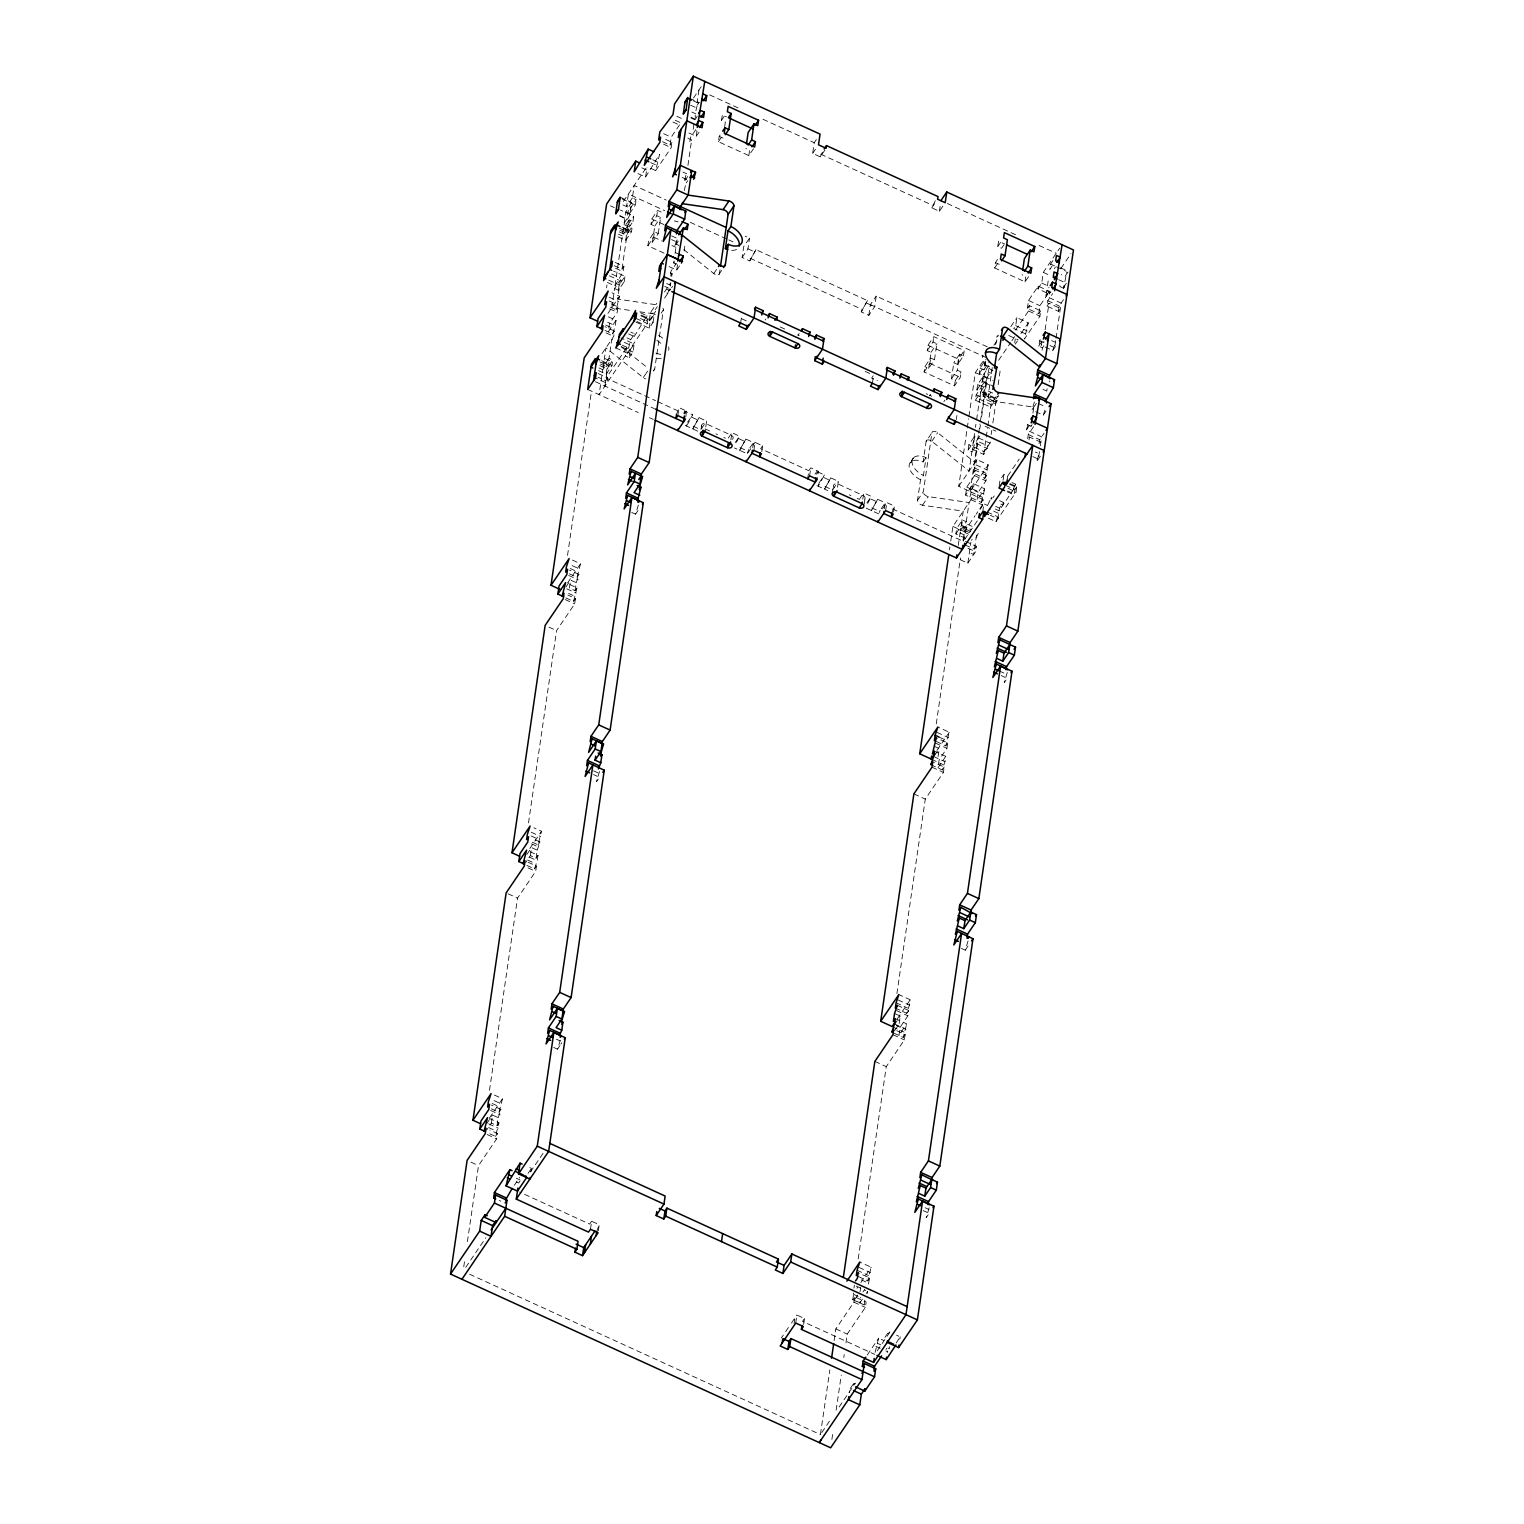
<?xml version="1.0" encoding="UTF-8"?>
<svg xmlns="http://www.w3.org/2000/svg" width="1524" height="1524" viewBox="0 0 1524 1524"><rect width="100%" height="100%" fill="white"/><g stroke="black" fill="none" stroke-linecap="round" stroke-linejoin="round"><path stroke-width="0.75" stroke-dasharray="5 3.75" d="M695.249 115.195L695.344 119.482M988.619 365.741C979.303 378.314 986.39 394.43 988.771 367.551M463.753 1266.749L464.972 1258.386M467.411 1241.66L478.517 1165.593L496.633 1138.866L497.415 1133.532L489.814 1130.046M489.49 1090.365L517.531 898.112L535.667 871.385L536.448 866.032L526.942 861.689M528.504 822.865L556.565 630.612L574.681 603.885L575.462 598.532L567.861 595.065M567.538 555.384L591.312 392.373M606.552 287.884L606.99 284.95M491.338 1123.074L492.5 1115.054L498.215 1117.664L497.034 1125.684L491.338 1123.074L486.67 1129.951M530.352 855.593L531.533 847.573L537.229 850.163L536.067 858.202L530.352 855.593L525.704 862.47M575.081 590.702L576.263 582.682L570.548 580.072L569.385 588.093L575.081 590.702L577.024 587.845L567.519 583.502M602.837 362.236L606.628 363.969L602.761 369.684L599.103 394.659L625.316 356.006L626.497 347.986L630.288 349.72L629.126 357.74L625.316 356.006M614.591 288.55L618.382 290.284L624.211 281.692L620.42 279.959L614.591 288.55L611.791 307.715L629.622 310.325M607.371 282.397L614.972 285.883L622.268 235.953L626.154 230.219L622.344 228.486M623.373 228.371L622.649 233.267L628.479 224.676L629.202 219.78L632.993 221.513L627.164 230.105L623.373 228.371L629.202 219.78M627.164 230.105L627.945 224.752L624.154 223.018L625.773 211.874L628.688 207.569M600.551 364.026L606.247 366.636L606.628 363.969M614.972 285.883L623.145 271.748L623.926 266.395L614.42 262.052M620.058 230.295L625.754 232.886L626.154 230.219M598.57 370.637L606.171 374.104L606.952 368.751L612.762 360.159L608.971 358.426L611.772 339.261L614.096 341.109M618.382 290.284L619.163 284.931L624.992 276.339L613.601 271.139M618.077 236.887L625.678 240.354L626.459 235.001L632.289 226.409L628.479 224.676M625.773 211.874L629.583 213.608L630.365 208.255L636.175 199.663L632.384 197.93L634.213 185.452L666.236 200.082M489.776 1133.78L495.471 1136.39L498.977 1122.826L489.471 1118.483M491.395 1108.843L498.996 1112.31L502.482 1098.747L492.995 1094.403M526.904 865.422L534.505 868.89L537.229 860.679L538.01 855.326L530.39 851.859M532.314 842.22L538.01 844.81L541.515 831.266L533.914 827.78M565.918 597.922L573.519 601.409L577.024 587.845M569.424 573.843L577.044 577.329L580.53 563.766L571.043 559.422M604.933 386.067L607.409 369.132L610.133 360.921L602.532 357.435M604.952 330.422L612.553 333.908L615.277 325.698L616.039 320.345L608.438 316.878M610.362 307.219L616.058 309.829L619.563 296.266L611.962 292.798M620.42 279.959L617.62 299.123L655.834 304.705M614.382 265.786L621.982 269.253L626.916 235.382L629.641 227.171L622.04 223.685M498.215 1117.664L500.939 1109.453L491.433 1105.11M537.229 850.163L539.953 841.953L532.352 838.486M576.263 582.682L578.968 574.453L569.481 570.128M598.151 373.513L607.657 377.857L606.876 383.21L595.465 377.99M602.056 353.568L613.715 336.385L614.496 331.051L604.99 326.707M616.039 320.345L608.286 331.794L609.448 323.774L617.22 312.325L618.001 306.972L610.4 303.486M606.171 374.104L611.981 365.512L612.762 360.159M624.211 281.692L624.992 276.339M625.678 240.354L631.508 231.762L632.289 226.409M632.993 221.513L633.774 216.16L620.478 210.083M629.583 213.608L635.394 205.016L636.175 199.663M637.984 173.584L645.585 177.051L646.938 167.869M645.585 177.051L659.568 154.343L655.682 170.574L648.081 167.107M615.848 347.948L627.259 353.168L630.746 339.604L634.632 333.87L630.841 332.137M628.555 333.947L634.251 336.537L634.632 333.87M664.083 253.155L647.871 245.745L648.653 240.392L654.463 231.8L658.273 233.534L652.443 242.125L648.653 240.392M652.443 242.125L654.787 226.085L650.996 224.352L651.777 218.999L657.587 210.407L663.683 213.189M629.126 357.74L633.012 352.006L634.174 343.986L620.878 337.909M647.871 245.745L653.701 237.153L654.463 231.8M650.996 224.352L656.806 215.76L657.587 210.407M634.251 336.537L646.938 315.735L639.337 312.268M662.445 141.713L670.046 145.18L671.227 137.16L679.723 124.625M658.273 233.534L660.616 217.494L656.806 215.76M655.682 170.574L671.208 147.676L671.989 142.323L662.483 137.979M640.461 318.478L646.157 321.088L646.938 315.735M627.259 353.168L647.319 323.564L648.1 318.23L640.499 314.744M635.889 322.078L649.186 328.155L653.072 322.421L649.281 320.688L650.443 312.668L656.806 303.276M649.186 328.155L650.367 320.135L654.253 314.401L650.443 312.668M653.072 322.421L654.253 314.401M530.981 1171.537L531.457 1168.375L527.895 1166.736M653.282 371.113L654.729 368.979L663.34 309.943A4.286 2.534 34.1 0 0 662.978 308.267M553.669 1047.426L557.479 1049.16L560.299 1040.282M599.523 771.449L596.494 781.66L599.904 776.649M631.717 512.426L635.527 514.159L638.404 504.958M666.636 283.54L670.446 285.274L667.722 293.484L663.912 291.751M670.541 274.206L670.979 271.196L676.313 263.328M671.57 235.858L677.266 238.468L674.541 246.678L678.313 241.135M678.161 221.933L674.256 220.866M671.703 276.587L672.141 273.672L668.331 271.939M676.313 264.166L673.703 262.985L674.046 260.585M675.094 253.403L677.608 236.125M684.276 190.5L685.876 183.452M687.743 176.479L683.971 182.023L687.019 171.698M687.934 165.354L691.648 139.941L687.838 138.189M693.915 124.339L693.21 129.235L697.001 130.969L696.22 136.322L688.619 132.855M695.935 110.585L697.249 105.099M698.925 90.011L697.116 102.489L699.44 99.041M669.112 266.586L676.713 270.072L677.494 264.719M684.105 251.06L684.886 245.707M676.485 414.49L678.999 407.613L686.6 411.08L685.724 417.1M677.837 415.633L678.999 407.613M753.485 148.742L748.836 155.6L718.414 141.713L719.195 136.36L721.519 132.931M724.662 126.625L725.348 122.053L721.538 120.301L722.319 114.967L726.377 116.815M684.733 413.442L685.057 411.27L692.658 414.738L687.534 424.396M686.619 424.834L686.448 426.015L687.172 424.929M699.002 417.633L692.772 428.911L699.002 417.633L706.603 421.119L705.479 428.815M719.995 269.843L719.461 273.52A4.286 2.534 34.1 0 1 713.784 273.558L683.476 249.384M700.983 429.52L701.554 425.52M590.455 1229.258L591.636 1221.238L599.237 1224.705L598.075 1232.726M748.836 155.6L749.598 150.247L745.808 148.514M596.703 1231.582L599.237 1224.705M987.247 346.805L876.224 296.056L874.662 306.762L868.832 315.335L861.231 311.868L867.442 300.609L755.942 249.65L749.732 260.909L742.112 257.442L743.674 246.736L749.503 238.144L745.236 236.201M742.112 257.442L747.941 248.85L749.503 238.144M740.626 323.05L741.502 317.03M749.732 260.909L755.942 249.65M730.891 439.884L731.939 432.702L739.54 436.169L735.501 444.208M745.884 439.064L739.654 450.342L745.884 439.064L753.485 442.551L752.723 447.732M747.312 453.466L748.741 449.523M753.866 450.38L755.028 442.36L762.629 445.827L761.467 453.847M824.941 150L820.274 156.877L812.673 153.391L814.235 142.704L817.721 137.541M820.274 156.877L822.998 150.762M807.663 478.727L808.844 470.706L810.787 467.83L818.388 471.316L817.207 479.336M809.606 475.85L810.787 467.83M818.559 483.889L818.217 486.232L824.427 474.974L816.826 471.488L816.445 474.174L818.388 471.316M830.771 477.869L824.56 489.128L830.771 477.869L838.371 481.336L837.476 487.528M832.161 493.776L833.342 485.737M861.231 311.868L867.442 300.609M868.832 315.335L870.394 304.648L876.224 296.056M872.395 383.286L873.557 375.247L871.633 378.123L877.329 380.714M862.813 499.11L863.708 492.919L871.309 496.405L866.927 504.977M864.184 504.177L865.061 498.158M877.653 499.301L871.442 510.559L877.653 499.301L885.254 502.768L884.282 509.454M879.253 512.521L880.148 510.292M885.635 510.597L886.797 502.577L894.417 506.063L893.235 514.083M942.88 206.159L939.375 211.303L931.774 207.835L935.66 200.006M891.883 512.921L894.417 506.063M939.375 211.303L940.308 204.883M959.644 354.159L953.814 362.75L957.624 364.484L963.454 355.892L959.644 354.159L957.301 370.199L961.111 371.951L960.33 377.285L954.5 385.877L924.096 371.989L924.878 366.636L930.688 358.045L934.498 359.778L928.668 368.37L924.878 366.636M928.668 368.37L931.012 352.33L927.221 350.577L927.983 345.243L933.812 336.652L964.235 350.539L963.454 355.892M924.096 371.989L929.907 363.398L930.688 358.045M927.221 350.577L933.031 342.005L933.812 336.652M934.498 359.778L936.841 343.738L933.031 342.005M794.08 1323.918L794.957 1317.898M795.738 1323.061L796.9 1315.041L804.501 1318.527L803.338 1326.547M960.463 530.314L966.292 521.722L962.482 519.989L956.653 528.58L960.463 530.314L963.263 511.15L922.477 505.206A4.286 2.534 34.1 0 1 917.524 500.329L920.534 479.736L923.449 475.45L926.04 457.6A14.287 8.439 34.1 0 0 912.076 460.743A14.287 8.439 34.1 0 0 923.449 475.45M920.534 479.736A14.287 8.439 34.1 0 1 909.161 465.03A14.287 8.439 34.1 0 1 923.144 461.905L926.135 441.312L932.612 431.654M917.524 500.329L923.353 491.738L931.964 432.721A4.286 2.534 34.1 0 1 937.641 432.702L974.941 462.439L977.741 443.274L973.931 441.522L974.712 436.188L989.914 443.122M954.5 385.877L955.281 380.543L951.471 378.79L953.814 362.75M957.624 364.484L958.406 359.131L964.235 350.539M956.31 419.5L956.901 415.481M820.464 1434.236L829.856 1369.866M834.123 1340.606L835.838 1328.909L853.954 1302.182L854.812 1296.181M949.49 549.821L949.909 546.906M950.766 541.058L952.9 526.428L971.017 499.701L971.798 494.348L983.209 499.567L982.428 504.901L976.122 514.217M958.748 486.289L976.884 459.581L988.276 464.782L970.159 491.509L958.748 486.289L966.921 430.263M967.264 427.958L968.616 418.738M968.94 416.433L975.341 372.618L983.285 360.902M965.378 538.277L955.872 533.933L956.653 528.58M926.135 441.312A4.286 2.534 34.1 0 1 931.812 441.274L969.112 471.03L971.912 451.847L968.102 450.113L968.883 444.76L974.712 436.188M992.657 393.078L986.961 390.468L984.237 398.678L995.648 403.898L998.353 395.688L990.6 407.137L975.398 400.183L976.179 394.83L981.989 386.239L985.799 387.991L979.97 396.583L976.179 394.83M979.97 396.583L980.694 391.668L976.884 389.934L977.665 384.581L983.494 375.99L993 380.333M977.665 384.581L981.475 386.315L983.094 375.171L979.284 373.437L980.065 368.084L985.895 359.493M1028.548 276.701L1025.042 281.845L994.639 267.957L995.42 262.604L997.744 259.156M1003.897 244.85L1001.573 248.279L997.763 246.545L998.544 241.192L1004.621 243.973M958.253 545.478L960.063 533L963.949 527.266L969.664 529.876M965.606 495.109L966.768 487.07L974.541 475.621L975.322 470.268L986.714 475.488L985.933 480.841L978.179 492.29L976.998 500.31L984.771 488.861L973.36 483.641L965.606 495.109L981.266 502.425L983.209 499.567M979.722 436.131L976.579 440.779L987.971 445.999L983.704 454.4L972.293 449.18L974.579 433.578M975.474 427.33L975.931 424.205M976.598 419.672L979.589 399.25L983.456 393.516L994.867 398.736L994.486 401.403L983.075 396.202L983.456 393.516M980.065 368.084L983.875 369.818L985.095 361.493M955.872 533.933L961.701 525.342L962.482 519.989M975.398 400.183L981.208 391.592L981.989 386.239M976.884 389.934L982.713 381.343L983.494 375.99M979.284 373.437L985.114 364.846L985.628 361.283M969.264 532.543L963.568 529.952L963.949 527.266M972.293 449.18L976.579 440.779M831.875 1439.437L833.095 1431.074M836.143 1410.176L841.267 1375.067M843.82 1357.522L844.239 1354.588M845.953 1342.892L847.23 1334.11L865.365 1307.382L866.146 1302.048L854.735 1296.829L852.792 1299.686L864.203 1304.906L866.146 1302.048M853.935 1288.142L854.373 1285.208M858.202 1258.881L886.263 1066.629L904.38 1039.901L905.161 1034.548L893.75 1029.329M896.893 993.667L925.278 799.128L943.413 772.401L944.175 767.048L932.783 761.848M936.25 723.9L960.463 557.955M963.016 540.41L964.311 531.628L975.15 515.645M970.159 491.509L978.332 435.483M978.675 433.159L980.008 423.939M980.351 421.634L986.733 377.819L992.029 370.008M852.792 1299.686L853.421 1295.343M963.454 541.115L967.454 524.218L973.15 526.828M966.292 521.722L969.073 502.558L928.307 496.614A4.286 2.534 34.1 0 1 923.353 491.738M973.36 483.641L969.855 497.205L971.798 494.348M986.714 475.488L984.771 478.346L973.379 473.145L976.884 459.581M979.913 428.339L980.37 425.158M981.608 416.681L984.237 398.678M985.799 387.991L986.504 383.076L980.694 391.668M1032.929 413.099L1033.805 407.118L993.038 401.174A4.286 2.534 34.1 0 1 988.085 396.297L992.391 366.789M995.61 344.653L998.144 335.128M860.05 1291.59L860.641 1287.59M894.55 1013.479L900.246 1016.089L899.084 1024.109L894.417 1030.967M938.098 756.609L939.279 748.589L933.564 745.979M857.726 1295.038L854.221 1300.182L859.936 1302.791L860.736 1297.286M897.274 1005.269L908.666 1010.469L907.885 1015.822L900.132 1027.271L898.95 1035.291L906.723 1023.842L895.312 1018.642M960.234 559.708L967.835 563.175L970.883 542.277M983.704 454.4L987.514 428.244M987.857 425.901L990.981 404.47L996.315 396.354M849.401 1392.612L849.649 1390.936M864.203 1304.906L864.87 1300.22M858.202 1276.483L867.708 1280.827L871.214 1267.263L859.803 1262.062M893.712 1033.062L903.218 1037.406L906.723 1023.842M895.331 1008.126L906.723 1013.327L909.447 1005.116L910.228 999.763L898.836 994.562M930.84 764.705L942.251 769.925L944.956 761.695L945.737 756.361L934.345 751.142M936.25 741.502L945.756 745.846L949.262 732.282L937.851 727.062M976.503 535.076L973.665 554.584L968.026 552.012M981.266 502.425L984.771 488.861M984.771 478.346L988.276 464.782M991.152 434.607L991.781 430.359M992.867 422.948L996.429 398.545L981.208 391.592M853.573 1384.878L853.821 1383.221L855.25 1383.868M867.404 1293.343L867.651 1291.666M868.375 1284.027L869.652 1277.969L858.241 1272.75M945.737 756.361L937.984 767.81L939.146 759.79L946.918 748.322L947.699 742.969L936.288 737.768M967.835 563.175L975.589 551.726L976.37 546.373L964.978 541.153M978.256 533.438L976.122 537.648M982.732 511.835L983.894 503.815L987.704 505.549M987.781 504.901L990.505 499.32M1025.176 333.737L1013.765 328.536L1015.708 325.66L1016.889 317.64L1028.3 322.859L1024.395 339.09L1039.939 316.192L1040.721 310.839L1029.31 305.619L1027.366 308.496L1038.777 313.696L1040.721 310.839M991.667 499.186L991.953 497.167L990.733 498.958M1014.698 342.9L1015.289 338.88M1025.042 281.845L1025.823 276.492L1022.033 274.758M999.192 485.966L1000.068 479.965L1003.954 474.231L1007.764 475.964L1007.174 479.984M988.371 518.198L995.972 521.684L998.696 513.455L989.19 509.111M875.081 1352.379L878.681 1338.148L883.672 1340.434M1027.366 308.496L1028.529 300.457L1038.244 286.15L1049.655 291.351L1049.255 294.037L1037.863 288.817L1038.244 286.15M1003.078 480.25L1003.954 474.231M999.554 500.653L1003.364 502.387L999.477 508.121L997.934 518.789L990.333 515.322M1015.575 330.06L1028.529 310.972L1029.31 305.619M1003.364 502.387L1002.963 505.054L999.173 503.32M888.492 1333.519L889.483 1331.995M1037.863 288.817L1041.73 283.102L1043.292 272.396L1059.732 248.145M887.216 1352.588L887.73 1351.045M1038.777 313.696L1039.939 305.676L1049.655 291.351M889.597 1346.702L889.311 1348.721L887.882 1348.054M1011.86 482.517L1015.651 484.251L1014.108 494.938L1006.507 491.452M995.972 521.684L1016.032 492.081L1016.813 486.747L1007.307 482.403M1040.321 445.827L1041.635 436.855L1026.433 429.901L1028.662 422.396M1042.111 350.215L1042.454 347.815L1038.663 346.081L1040.168 339.662M1056.018 338.29L1061.142 303.105L1045.94 296.151L1046.721 290.798L1049.045 287.369M1047.445 285.902L1048.226 280.549M1052.951 260.623L1050.627 264.052L1049.846 269.405L1053.332 264.243M1033.634 426.625L1028.281 434.492L1027.5 439.845L1029.443 436.988L1040.854 442.189L1039.768 443.808M1041.94 340.995L1041.292 345.338L1043.959 341.395M1047.026 306.095L1048.969 303.238L1060.361 308.458L1058.418 311.315L1047.026 306.095L1047.807 300.742L1052.646 293.599M896.245 1342.949L900.17 1336.891L896.607 1335.253M1029.024 439.884L1029.443 436.988M1027.214 424.548L1031.005 426.282L1031.177 425.082M1045.102 329.717L1048.969 303.238M899.827 1339.215L900.17 1336.891M929.164 1207.789L926.192 1217.676L929.602 1212.666M961.415 948.442L965.225 950.176L968.083 940.956M1007.269 672.465L1004.24 682.676L1007.65 677.666M1039.101 443.732L1039.692 439.712L1044.054 433.273M1035.672 411.709L1043.273 415.195L1045.864 407.156M1046.874 390.449L1047.121 388.772M1045.102 347.072L1052.703 350.539L1055.427 342.328L1051.617 340.595M1058.418 311.315L1059.199 305.962L1063.466 299.657M1039.482 451.618L1038.377 459.143L1032.758 456.571M1049.655 381.895L1049.788 380.905M1055.675 340.652L1054.646 347.682L1049.884 345.51M697.211 116.129L696.278 118.167M998.182 384.696L1000.106 370.904M1054.437 268.681L1055.389 266.986M912.533 459.2L910.628 462.877L913.447 457.848L910.533 462.153M697.382 104.832L699.116 102.622M1064.857 286.931L1063.504 288.246L1066.8 272.205M623.316 201.492L645.833 168.307M693.496 98.012L701.25 86.563M632.384 197.93L626.554 206.521L628.383 194.043L664.674 210.636M670.046 145.18L671.989 142.323M624.154 223.018L627.069 218.713L628.86 206.673L631.603 202.406L629.907 214.827L627.469 219.418L615.658 213.512M627.945 224.752L633.774 216.16M625.754 232.886L629.641 227.171M695.82 129.578L690.486 137.446L689.705 142.799L691.648 139.941M696.22 136.322L700.888 129.445M721.538 120.301L725.043 115.157M621.982 269.253L623.926 266.395M654.787 226.085L660.616 217.494M686.238 182.899L687.686 180.765M718.414 141.713L721.919 136.55M607.905 313.449L619.563 296.266M616.058 309.829L618.001 306.972M612.553 333.908L614.496 331.051M608.971 358.426L603.142 367.017L605.942 347.853L643.242 377.59A4.286 2.534 34.1 0 0 645.757 378.866M673.703 262.985L674.427 261.899M606.247 366.636L610.133 360.921M670.56 276.015L672.141 273.672M676.713 270.072L680.352 264.7M626.497 347.986L606.114 378.047L655.568 400.641M664.464 291.998L670.827 282.607L669.665 290.627L665.759 288.836M607.657 377.857L605.714 380.714L598.113 377.247M646.157 321.088L648.1 318.23M639.832 311.81L652.558 313.658L655.472 309.372M655.834 308.82L657.301 306.686M649.281 320.688L655.644 311.296M664.559 298.132L670.636 289.198M671.608 287.75L672.579 286.322M630.288 349.72L634.174 343.986M661.168 313.163L663.34 309.943M643.242 377.59L645.795 373.837M646.157 373.304L647.605 371.151M713.784 273.558L717.061 268.719M718.814 274.587L721.728 270.3M812.673 153.391L817.34 146.533M567.595 582.854L580.53 563.766M565.899 586.95L570.548 580.072M683.59 413.423L685.057 411.27M684.657 413.937L686.6 411.08M577.044 577.329L578.968 574.453M687.553 422.262L692.658 414.738M573.519 601.409L575.462 598.532M765.181 320.04L765.905 318.973M635.527 514.159L637.946 510.597M701.497 428.625L706.603 421.119M728.301 438.074L731.939 432.702M798.119 335.109L799.205 333.489M735.178 442.608L739.54 436.169M749.846 447.904L753.485 442.551M750.761 448.647L747.255 453.809L734.435 447.942M753.085 445.218L755.028 442.36M762.629 445.827L760.686 448.685L808.844 470.706M931.774 207.835L935.279 202.673M529.857 848.43L541.515 831.266M526.866 854.431L531.533 847.573M538.01 844.81L539.953 841.953M536.067 858.202L538.01 855.326M534.505 868.89L536.448 866.032M815.016 474.174L816.826 471.488M818.979 483.032L824.427 474.974M832.904 489.394L838.371 481.336M997.763 246.545L1002.43 239.687M931.012 352.33L936.841 343.738M994.639 267.957L998.144 262.795M859.346 499.358L863.708 492.919M929.526 395.859L930.631 394.259M866.946 502.844L871.309 496.405M951.471 378.79L957.301 370.199M955.281 380.543L961.111 371.951M943.832 401.707L944.918 400.088M881.253 508.673L885.254 502.768M882.529 508.883L886.797 502.577M993.877 345.281L997.839 339.433M931.812 441.274L937.641 432.702M1010.812 326.593L1016.889 317.64M983.875 369.818L989.705 361.226M923.144 461.905L926.04 457.6M983.094 375.171L986.009 370.884L991.705 373.494M998.658 360.255L1010.564 342.69M1011.898 340.728L1015.86 334.88M1060.952 268.376L1070.972 253.613M981.475 386.315L984.371 382.029M1045.94 296.151L1049.426 290.989M1021.004 333.585L1028.3 322.859M489.547 1117.835L502.482 1098.747M486.689 1123.645L492.5 1115.054M1015.27 344.138L1017.461 340.919M1049.255 294.037L1050.95 291.522M983.075 396.202L986.961 390.468M1067.962 272.053L1065.047 276.358L1061.237 274.606M498.996 1112.31L500.939 1109.453M988.085 396.297L990.638 392.544M1066.343 283.197L1063.428 287.503L1059.618 285.75M497.034 1125.684L498.977 1122.826M922.477 505.206L928.307 496.614M495.471 1136.39L497.415 1133.532M557.479 1049.16L559.899 1045.578M560.87 1044.15L561.842 1042.721M968.102 450.113L973.931 441.522M1038.663 346.081L1041.94 341.243M971.912 451.847L977.741 443.274M1042.454 347.815L1043.921 345.681M990.638 442.055L984.085 451.714L968.883 444.76M1052.703 350.539L1057.199 343.929M973.379 473.145L975.322 470.268M1034.472 401.936L1031.862 409.975L1034.529 406.051M1034.777 405.689L1036.358 403.365M1026.433 429.901L1029.71 425.063M514.331 1185.234L519.665 1177.347M1031.005 426.282L1032.11 424.682M520.103 1180.909L518.636 1183.062L514.369 1181.1M963.568 529.952L967.454 524.218M528.047 1173.385L531.457 1168.375M1043.273 415.195L1047.159 409.461M465.772 1267.32L485.794 1237.793M530.409 1171.994L543.363 1152.906M980.008 509.549L983.894 503.815M964.692 539.477L977.436 520.675M993.134 497.529L994.2 495.967M1007.764 475.964L1019.232 459.048M971.455 540.353L972.179 539.267M1015.651 484.251L1011.384 492.652L1007.574 490.918M976.37 546.373L974.446 549.231L963.035 544.03M1016.813 486.747L1014.87 489.604L1003.478 484.384M1040.321 456.267L1036.434 462.001L1039.158 453.79L1035.368 452.057M591.636 1221.238L589.693 1224.096L519.589 1192.054M936.955 750.418L949.262 732.282M934.612 755.466L939.279 748.589M945.756 745.846L947.699 742.969M942.251 769.925L944.175 767.048M897.293 1018.87L910.228 999.763M894.417 1024.661L900.246 1016.089M906.723 1013.327L908.666 1010.469M903.218 1037.406L905.161 1034.548M965.225 950.176L969.588 943.737M781.374 1337.958L783.317 1335.081M785.641 1331.652L789.127 1326.49M791.47 1323.061L796.9 1315.041M804.501 1318.527L802.557 1321.384L874.795 1354.398M853.097 1293.99L853.726 1293.038M856.964 1288.256L857.612 1287.304M860.85 1282.541L871.214 1267.263M867.708 1280.827L869.652 1277.969M863.041 1291.914L864.508 1289.761M859.936 1302.791L862.355 1299.21M866.242 1293.495L867.708 1291.342M867.27 1354.969L878.681 1338.148M850.182 1388.574L853.821 1383.221M884.892 1337.405L888.778 1331.671M821.76 1432.598L831.094 1418.806M839.114 1406.995L855.25 1383.201M877.214 1350.816L891.616 1329.576M885.958 1349.445L886.682 1348.378M1063.638 288.284L1059.847 286.55M709.612 94.888L739.502 108.547M762.991 119.272L814.235 142.704M947.356 203.53L1015.67 234.772M1039.158 245.497L1056.246 253.308M820.674 154.191L932.174 205.149M689.762 98.374L699.268 102.718M1060.399 267.767L1066.095 270.377M693.534 100.927L699.249 103.537M1050.627 264.052L1054.418 265.786M1056.551 266.852L1066.057 271.196M690.62 105.232L696.335 107.842M1043.292 272.396L1049.007 275.006M691.915 112.071L695.706 113.824M1058.723 279.73L1064.438 282.34M690.905 117.234L694.696 118.986M691.115 118.034L694.925 119.767M676.827 116.319L684.428 119.786M1041.73 283.102L1047.445 285.693M719.195 136.36L723.005 138.093M995.42 262.604L999.23 264.338M675.227 120.244L680.923 122.834M1046.721 290.798L1050.531 292.532M672.941 122.034L680.542 125.52M1047.807 300.742L1059.199 305.962M663.626 133.693L671.227 137.16M1028.529 300.457L1039.939 305.676M663.607 144.189L671.208 147.676M1028.529 310.972L1039.939 316.192M682.904 172.079L686.695 173.812M652.691 159.753L658.406 162.363M1015.708 325.66L1027.119 330.879M650.748 162.63L656.463 165.221M682.123 177.432L687.819 180.042M1039.444 340.728L1044.188 342.9M641.871 167.85L649.472 171.336M1008.697 335.509L1018.184 339.852M690.296 222.333L726.605 238.925M728.739 239.897L733.006 241.859M870.394 304.648L985.685 357.34M747.941 248.85L755.542 252.317M867.061 303.276L874.662 306.762M1042.987 389.382L1046.778 391.116M620.23 197.244L631.641 202.463M622.097 198.939L635.394 205.016M985.114 364.846L992.715 368.313M750.113 258.242L861.612 309.201M622.992 204.978L630.365 208.255M651.777 218.999L663.931 224.561M927.983 345.243L958.406 359.131M610.419 205.835L614.229 207.569M975.341 372.618L986.733 377.819M1038.396 403.498L1045.997 406.984M982.713 381.343L993.877 386.372M619.677 216.027L627.278 219.513M671.532 239.592L675.322 241.325M984.599 382.81L994.105 387.153M653.701 237.153L661.797 240.868M671.932 245.497L675.989 247.345M929.907 363.398L960.33 377.285M622.002 227.419L631.508 231.762M675.246 252.546L679.056 254.298M619.354 228.181L628.86 232.524M986.18 395.821L997.572 401.041M619.316 231.896L626.916 235.382M618.458 234.201L622.268 235.953M979.589 399.25L990.981 404.47M1028.281 434.492L1039.692 439.712M780.174 326.955L786.517 329.851M797.604 334.918L799.186 335.642M926.211 393.687L927.792 394.411M929.373 395.135L930.954 395.859A3.219 2.496 8.3 0 1 931.697 396.297M865.194 371.418L871.48 374.294M985.152 426.244L995.896 431.159M741.75 318.764L747.446 321.373M664.693 286.398L668.503 288.131M615.544 268.281L623.145 271.748M611.657 273.996L619.258 277.482M609.352 275.806L618.858 280.149M976.179 443.446L987.59 448.666M608.724 280.168L619.163 284.931M609.276 297.275L618.782 301.619M976.103 464.915L987.495 470.135M609.238 301.009L616.839 304.476M974.16 467.792L985.552 472.992M640.861 315.792L650.367 320.135M1009.574 484.308L1015.289 486.899L999.096 510.769L995.305 509.035M635.908 318.364L647.319 323.564M1007.974 488.232L1016.032 492.081M609.619 308.839L617.22 312.325M636.956 321.526L642.671 324.136M974.541 475.621L985.933 480.841M607.657 322.212L615.277 325.698M972.579 488.994L983.99 494.214M966.768 487.07L978.179 492.29M605.714 325.088L613.334 328.555M970.636 491.852L982.047 497.072M626.955 337.852L630.746 339.604M995.667 506.368L999.477 508.121M606.095 332.918L613.715 336.385M971.017 499.701L982.428 504.901M624.269 342.348L629.983 344.938M622.325 345.205L628.04 347.815M987.247 511.988L996.753 516.331M621.601 346.805L633.012 352.006M601.542 360.731L611.981 365.512M961.701 525.342L971.207 529.685M599.846 361.912L609.352 366.255M966.673 529.571L970.464 531.304M952.9 526.428L964.311 531.628M599.808 365.646L607.409 369.132M964.73 532.428L968.521 534.162M598.951 367.951L602.761 369.684M960.063 533L965.778 535.61M657.72 401.631L677.056 410.47M692.277 417.424L698.602 420.319M739.159 438.855L745.484 441.75M824.046 477.641L830.37 480.536M870.928 499.072L877.253 501.968M892.473 508.921L963.416 541.344M967.988 548.24L975.589 551.726M709.632 430.987L703.288 428.092A3.219 2.496 8.3 0 1 701.897 424.644A3.219 2.496 8.3 0 1 706.203 423.786L731.539 435.369A3.219 2.496 8.3 0 1 729.482 439.941M715.956 433.883L717.556 434.607M723.881 437.502L725.462 438.226M849.325 494.824L850.906 495.548M857.25 498.443L858.831 499.167M693.172 426.225L698.392 428.625M740.054 447.656L747.655 451.123M824.941 486.461L831.59 489.49M871.823 507.892L879.424 511.359M595.408 381.705L654.387 408.661M685.248 425.463L698.087 431.33M817.035 485.699L827.722 490.576M866.203 508.178L879.043 514.026M587.712 389.439L638.308 412.566M649.548 417.709L653.301 419.424M999.363 670.998L1006.964 674.465M1001.23 675.589L1005.021 677.342M572.148 565.633L579.749 569.119M937.069 732.415L948.48 737.635M570.205 568.509L577.806 571.976M938.936 737.025L946.537 740.493M568.7 575.462L578.187 579.806M935.507 743.121L946.918 748.322M566.737 588.836L576.243 593.179M933.564 756.495L944.956 761.695M568.604 593.446L574.3 596.055M931.621 759.352L943.032 764.572M565.175 599.542L574.681 603.885M932.002 767.182L943.413 772.401M548.964 627.145L556.565 630.612M913.886 793.909L925.278 799.128M593.522 770.839L599.218 773.449M593.484 774.573L597.275 776.307M531.228 832.256L540.734 836.6M898.055 999.915L909.447 1005.116M531.19 835.99L538.791 839.476M896.112 1002.773L907.504 1007.993M531.571 843.839L539.172 847.306M896.493 1010.602L907.885 1015.822M529.628 857.212L537.229 860.679M894.531 1023.976L905.942 1029.195M896.322 1025.538L900.132 1027.271M527.685 860.069L535.286 863.537M892.588 1026.852L903.999 1032.053M528.066 867.899L535.667 871.385M892.969 1034.682L904.38 1039.901M508.025 893.769L517.531 898.112M874.852 1061.409L886.263 1066.629M556.393 1039.197L560.203 1040.949M925.125 1207.713L928.916 1209.465M923.182 1210.589L926.973 1212.323M494.1 1100.633L501.701 1104.1M859.022 1267.396L870.433 1272.616M492.157 1103.49L499.777 1106.957M857.079 1270.273L868.49 1275.474M490.652 1110.463L500.158 1114.806M861.27 1279.836L868.871 1283.322M856.298 1286.123L865.803 1290.466M488.69 1123.836L498.196 1128.179M488.652 1127.57L496.252 1131.037M853.573 1294.333L861.174 1297.819M487.128 1134.523L496.633 1138.866M853.954 1302.182L865.365 1307.382M516.312 1178.243L519.875 1179.881M877.9 1343.501L880.758 1344.797M875.957 1346.359L880.224 1348.321M885.939 1350.931L887.368 1351.578M470.916 1162.126L478.517 1165.593M835.838 1328.909L847.23 1334.11M499.339 1200.493L500.767 1201.141M469.602 1274.235L820.407 1434.56M676.485 243.802L678.828 245.669M621.087 346.691L646.728 367.132M996.696 337.28A4.286 2.534 34.1 0 1 998.144 335.871M736.568 249.441A14.287 8.439 34.1 0 1 730.129 250.146M992.867 370.846A14.287 8.439 34.1 0 1 983.075 355.168M864.718 499.053A3.219 2.496 8.3 0 0 863.327 495.605L837.99 484.022A3.219 2.496 8.3 0 0 834.333 487.871M654.729 368.979A4.286 2.534 34.1 0 1 653.453 370.332M652.558 313.658A4.286 2.534 34.1 0 1 655.339 314.858M661.245 358.445A14.287 8.439 34.1 0 1 655.453 358.216M656.806 340.347A14.287 8.439 34.1 0 1 663.092 345.834M660.787 354.33A14.287 8.439 34.1 0 1 654.825 352.673M658.558 335.394A14.287 8.439 34.1 0 1 665.131 340.481M668.674 346.862A14.287 8.439 34.1 0 1 668.636 350.329"/><path stroke-width="1.5" d="M615.639 213.684L618.439 209.855L620.135 197.148L617.468 201.454L615.658 213.512L618.573 209.207M683.285 113.938L686.067 110.109L687.781 97.422L685.095 101.727L683.304 113.767L686.219 109.48M461.924 1279.284L504.654 1216.285L506.997 1200.245L495.586 1195.026L493.643 1197.883L495.776 1198.874M864.737 1389.145L861.346 1394.155L859.784 1404.842L830.656 1447.8L450.533 1274.064L467.106 1160.393L485.242 1133.666L486.023 1128.312L484.08 1131.17L487.566 1117.606L479.812 1129.074L485.508 1131.665M480.574 1123.74L472.954 1120.254L506.139 892.893L524.256 866.165L525.037 860.812L523.094 863.689L526.599 850.125L518.827 861.574L524.542 864.184M519.589 856.24L511.988 852.773L545.154 625.392L563.27 598.665L564.051 593.331L562.127 596.189L565.614 582.625L557.86 594.074L563.556 596.684M560.508 589.617L551.002 585.273L584.187 357.911L602.304 331.184L603.085 325.831L601.142 328.689L604.647 315.125L596.875 326.593L602.571 329.184M597.637 321.259L590.036 317.773L606.609 204.102L635.737 161.144L639.547 162.877M479.812 1129.074L480.974 1121.035L488.747 1109.586L489.528 1104.233L487.585 1107.11L488.366 1101.757L491.09 1093.546L472.954 1120.254M518.827 861.574L520.008 853.554L527.761 842.086L528.542 836.752L526.599 839.61L527.38 834.257L530.104 826.046L511.988 852.773M557.86 594.074L559.022 586.054L566.795 574.605L567.576 569.252L565.633 572.11L566.414 566.757L569.138 558.546L551.002 585.273M596.875 326.593L598.056 318.554L605.809 307.105L606.59 301.752L604.647 304.629L605.428 299.275L608.152 291.065L590.036 317.773M594.836 361.436L595.236 358.75L591.35 364.484L587.712 389.439L595.465 377.99L596.246 372.637L594.322 375.514M607.847 272.263L603.58 280.664L610.857 230.734L614.744 225L614.362 227.686M593.541 380.848L596.779 358.559L599.637 359.874M450.533 1274.064L479.66 1231.125L481.222 1220.419L485.089 1214.704L487.242 1215.676M635.737 161.144L634.174 171.85L648.157 149.123L653.872 151.733M496.024 1220.629L496.119 1222.591L484.708 1217.371L485.089 1214.704M618.573 339.738L615.848 347.948L635.908 318.364L636.689 313.011L634.746 315.868M617.811 345.072L619.354 334.385L623.24 328.651L622.84 331.337M493.643 1197.883L494.424 1192.549L509.949 1169.632L512.102 1170.603M648.157 149.123L644.271 165.373L659.816 142.456L660.597 137.103L658.654 139.979L659.816 131.94L673.017 114.586L674.58 103.88L693.344 76.2L820.064 134.112L818.502 144.818L826.103 148.285L826.484 145.618L938.003 196.577L937.603 199.244L945.204 202.711L946.766 192.024L1073.467 249.936L1056.894 363.607L1048.836 377.076M484.708 1217.371L494.424 1203.046L495.586 1195.026M495.529 1221.334L492.614 1225.639L491.052 1236.326L479.66 1231.125M631.26 318.916L635.527 310.515L633.984 321.202M575.52 1248.156L574.929 1252.156L582.53 1255.643L598.075 1232.726L590.455 1229.258L588.531 1232.116L516.293 1199.102L517.474 1191.082L506.063 1185.882L509.949 1169.632M505.492 1200.093L512.14 1188.453M506.063 1185.882L520.046 1163.155L522.18 1164.126M530.104 1177.557L529.895 1179.062L518.484 1173.861L520.046 1163.155M517.912 1188.072L517.474 1191.082L526.58 1177.671M560.794 1036.93L560.984 1035.596L549.573 1030.376L546.068 1043.94L553.841 1032.491L565.252 1037.711L548.659 1151.382L516.293 1199.102M563.061 1011.022L557.346 1008.412L556.184 1016.432L548.411 1027.9L547.63 1033.253L549.573 1030.376M559.479 1035.444L561.765 1030.243L556.069 1027.633L561.88 1019.042L563.328 1009.04L571.1 997.572L604.266 770.211L588.607 762.895L585.102 776.459L592.874 764.991L559.689 992.372L551.936 1003.821L551.155 1009.174L553.098 1006.297L564.49 1011.517L561.48 1021.747M602.075 743.522L596.379 740.931L595.198 748.951L587.445 760.4L586.664 765.753L588.607 762.895M598.361 768.953L600.78 762.743L595.084 760.152L600.913 751.561L602.361 741.54L610.114 730.091L643.299 502.71L631.889 497.51L598.722 724.872L590.95 736.321L590.169 741.674L592.112 738.816L603.523 744.017L600.361 755.256M638.785 502.272L639.032 500.596L627.621 495.395L624.116 508.959L631.889 497.51M639.337 488.08L642.537 476.536L631.146 471.316L627.64 484.88L635.394 473.431L634.232 481.451L626.459 492.9L625.678 498.253L627.621 495.395M693.344 76.2L676.77 189.89L688.162 195.091L728.948 201.035A4.286 2.534 34.1 0 1 733.901 205.911L730.891 226.505A14.287 8.439 34.1 0 1 742.264 241.211A14.287 8.439 34.1 0 1 728.282 244.335L725.291 264.947A4.286 2.534 34.1 0 1 719.614 264.966L682.314 235.229L666.655 227.895L663.15 241.459L670.903 230.01L637.737 457.371L629.983 468.84L629.202 474.174L631.146 471.316M676.408 233.972L676.885 230.619L684.657 219.17L685.819 211.15L674.427 205.93L673.246 213.951L665.493 225.419L664.712 230.772L666.655 227.895M681.457 209.702L670.16 203.816L666.655 217.38L674.427 205.93M676.77 189.89L668.998 201.339L668.217 206.692L670.16 203.816M557.346 1008.412L549.592 1019.861L553.098 1006.297M596.379 740.931L588.607 752.38L592.112 738.816M658.254 285.407L661.511 263.119L663.416 263.995M681.018 129.369L674.522 173.946L676.427 174.822M518.484 1173.861L537.267 1146.181L553.841 1032.491M595.084 760.152L595.674 756.133M637.47 500.786L640.975 487.223L637.184 485.489M639.813 495.262L634.098 492.652L639.928 484.06L641.375 474.04L649.148 462.591L675.494 282.035L674.522 283.464M679.971 209.55L680.409 206.559L688.162 195.091L691.744 170.574L690.658 172.193M561.765 1030.243L562.928 1022.223L559.137 1020.489M600.78 762.743L601.961 754.723L598.151 752.989M682.523 202.482L682.352 203.683L723.119 209.626A4.286 2.534 34.1 0 1 728.072 214.503L720.528 266.148M681.914 221.513L688.01 224.295L687.229 229.648L683.419 227.914L677.761 261.175M704.755 81.42L697.287 127.425M681.457 263.08L683.323 256.127L679.514 254.394L678.428 255.994M693.668 179.28L695.554 172.307L680.352 165.373L672.579 176.822L675.303 168.612M696.697 124.073L699.04 120.644L702.831 122.377L702.05 127.73L686.848 120.777L679.075 132.245L678.294 137.579L680.237 134.722M698.583 113.252L700.526 110.395L704.336 112.128L703.555 117.481L699.745 115.748M702.926 93.897L706.736 95.631L705.955 100.984L702.145 99.251M676.485 414.49L675.894 418.49L677.837 415.633L685.438 419.1L677.666 430.568L677.894 429.063M728.815 129.502L725.024 127.768L724.243 133.121L754.647 147.009L755.428 141.675L751.637 139.922L753.98 123.882L757.771 125.616L758.552 120.263L728.148 106.375L727.367 111.709L731.158 113.462L728.815 129.502L725.329 134.664M684.371 415.957L683.495 421.977L655.377 409.118M574.929 1252.156L576.872 1249.299L578.034 1241.279L494.424 1203.046M727.71 249.536A14.287 8.439 34.1 0 1 725.386 248.641L727.977 230.81L730.891 226.505M582.53 1255.643L583.711 1247.604L594.97 1231.011M703.002 430.092L702.126 436.112L727.462 447.694A3.219 2.496 8.3 0 0 731.768 446.856A3.219 2.496 8.3 0 0 730.377 443.389L730.606 441.884M584.473 1252.766L585.654 1244.746M746.474 143.942L748.151 132.474L753.98 123.882M705.25 430.32L702.126 436.112A3.219 2.496 8.3 0 1 700.735 432.664A3.219 2.496 8.3 0 1 705.041 431.806L730.377 443.389L727.462 447.694L728.053 443.675M590.302 1244.175L591.464 1236.154M596.132 1235.602L596.703 1231.582M740.626 323.05L738.683 325.907L746.284 329.394L746.855 325.374M748.436 325.012L748.227 326.517L671.817 291.598M761.733 314.992L763.2 310.705L755.599 307.238L754.037 317.945L746.284 329.394M746.303 460.324L746.093 461.829L753.866 450.38L761.467 453.847L759.524 456.724L760.114 452.704M776.764 319.754L777.145 317.087L769.544 313.601L768.058 317.887M752.361 450.228L751.923 453.238L815.264 482.194L815.931 477.679M770.496 331.356L769.753 336.366L795.109 347.948A3.219 2.496 8.3 0 0 799.414 347.11A3.219 2.496 8.3 0 0 798.024 343.662L772.668 332.08A3.219 2.496 8.3 0 0 768.363 332.918A3.219 2.496 8.3 0 0 769.753 336.366L772.668 332.08M907.142 1306.659L791.851 1253.966L790.67 1261.986L782.898 1273.454L775.297 1269.968L777.24 1267.111L778.421 1259.091L666.921 1208.132L665.74 1216.152L663.797 1219.009L656.196 1215.542L656.787 1211.523M656.196 1215.542L663.969 1204.093L665.131 1196.054L549.84 1143.362M663.797 1219.009L664.978 1210.989L666.921 1208.132M795.547 344.938L795.109 347.948L798.024 343.662M802.1 331.337L802.481 328.67L810.082 332.137L808.615 336.423M824.236 361.264L822.312 364.141L814.692 360.655L822.465 349.206L824.027 338.499L816.426 335.032L814.94 339.319M814.692 360.655L815.283 356.654M816.864 356.292L816.635 357.797L879.996 386.753L880.224 385.248M822.312 364.141L823.189 358.121M809.663 489.28L809.454 490.785L817.207 479.336L809.606 475.85L807.663 478.727M721.5 1241.622L722.662 1233.602M834.485 492.328L833.895 496.329L859.231 507.911A3.219 2.496 8.3 0 0 863.556 507.073A3.219 2.496 8.3 0 0 862.146 503.625L862.374 502.12M837.038 490.538L833.895 496.329A3.219 2.496 8.3 0 1 832.504 492.881A3.219 2.496 8.3 0 1 836.809 492.042L862.146 503.625L859.231 507.911M872.395 383.286L870.452 386.143L878.053 389.611L878.643 385.61M893.502 375.228L894.988 370.942L887.387 367.455L885.825 378.162L878.053 389.611M878.091 520.56L877.862 522.065L885.635 510.597L893.235 514.083L891.292 516.941L891.883 512.921M908.533 379.99L908.933 377.304L901.313 373.837L899.846 378.123M883.977 511.454L883.691 513.474L962.406 549.44M902.341 391.077L901.541 396.602L926.878 408.184A3.219 2.496 8.3 0 0 931.183 407.327A3.219 2.496 8.3 0 0 929.792 403.879L904.456 392.297A3.219 2.496 8.3 0 0 900.151 393.154A3.219 2.496 8.3 0 0 901.541 396.602L904.456 392.297M782.898 1273.454L784.079 1265.415L791.851 1253.966M782.136 1343.12L782.726 1339.101M887.425 1340.872L887.216 1342.377L898.608 1347.578L917.391 1319.898L933.964 1206.227L922.572 1201.007L905.98 1314.698L873.614 1362.418L801.395 1329.404L803.338 1326.547L795.738 1323.061L780.193 1345.978L787.794 1349.445L788.975 1341.425L790.918 1338.567L874.547 1376.782L864.832 1391.107L855.574 1386.859M787.794 1349.445L789.737 1346.587L790.918 1338.567M927.163 406.165L926.878 408.184L929.792 403.879M933.869 391.573L934.269 388.887L941.87 392.354L940.384 396.64M801.395 1329.404L801.986 1325.385M956.024 421.5L954.081 424.358L946.48 420.891L954.253 409.442L955.815 398.736L948.195 395.249L946.728 399.536M948.633 416.509L948.423 418.014L1027.138 454M954.081 424.358L954.672 420.357M831.571 1358.17L833.704 1343.539M843.401 1277.074L874.852 1061.409L892.969 1034.682L893.75 1029.329L891.807 1032.205L894.531 1023.976L895.312 1018.642L893.369 1021.499L894.55 1013.479L897.274 1005.269L895.331 1008.126L896.112 1002.773L898.836 994.562L880.701 1021.29L892.111 1026.49L895.35 1021.728M880.701 1021.29L913.886 793.909L932.002 767.182L932.783 761.848L930.84 764.705L933.564 756.495L934.345 751.142L932.402 753.999L936.288 737.768L934.345 740.626L935.126 735.273L937.851 727.062L919.734 753.789L931.126 759.009L935.012 753.275M919.734 753.789L948.633 555.669M956.882 554.85L956.424 557.955L982.637 519.303L983.818 511.283M931.126 759.009L931.564 756.075M1001.554 260.909L1005.04 255.746L1007.383 239.706L1003.592 237.954L1004.373 232.62L1034.777 246.507L1033.996 251.86L1030.205 250.127L1024.376 258.718L1022.699 270.167M962.254 549.364L962.844 545.363M964.197 546.506L964.673 543.173M994.486 368.065L996.601 353.568L999.515 349.282L1002.525 328.689A4.286 2.534 34.1 0 1 1008.183 328.651L1045.483 358.407L1056.894 363.607M992.81 389.325L996.906 367.113A14.287 8.439 34.1 0 1 985.533 352.406A14.287 8.439 34.1 0 1 999.515 349.282M848.811 1396.632L848.373 1399.642L859.784 1404.842M1003.516 336.175L1002.906 340.366L1004.849 337.49M982.637 519.303L978.846 517.569L979.418 513.55M985.247 511.778L984.561 516.465L1004.64 486.88L1005.326 482.194M864.508 1367.39L862.355 1366.399L863.136 1361.065L865.822 1357.122M821.074 1439.894L819.245 1442.58L861.974 1379.601L864.298 1363.542L875.709 1368.762L874.547 1376.782M1024.357 271.329L1027.862 266.167L1030.205 250.127M864.832 1391.107L864.984 1388.783M1027.862 266.167L1031.653 267.9L1030.872 273.253L1000.468 259.366L1001.249 254.013L1005.04 255.746M873.614 1362.418L874.204 1358.398M874.014 1369.943L874.547 1366.266L881.596 1355.884M1003.764 482.384L1003.478 484.384L1004.811 482.422M1004.602 490.595L998.906 487.985L1002.792 482.251L1006.583 483.984L1007.174 479.984M876.929 1355.369L886.187 1359.599L886.549 1357.103M919.086 1193.54L924.782 1196.149L925.944 1188.129L920.248 1185.52L916.362 1201.769L918.305 1198.893L929.602 1204.779M933.164 1180.376L921.81 1174.814L918.305 1188.377L920.248 1185.52M924.782 1196.149L930.612 1187.558L932.059 1177.557L939.813 1166.089L972.998 938.727L957.32 931.412L953.814 944.975L961.587 933.507L928.421 1160.888L920.648 1172.337L919.867 1177.69L921.81 1174.814M958.101 926.059L963.797 928.668L964.978 920.629L959.282 918.019L955.377 934.269L957.32 931.412M972.083 913.543L960.825 907.332L957.339 920.896L959.282 918.019M963.797 928.668L969.626 920.077L971.074 910.057L978.846 898.608L1012.012 671.227L1000.601 666.026L967.435 893.388L959.682 904.837L958.901 910.19L960.825 907.332M1007.65 669.798L996.353 663.912L992.848 677.475L1000.601 666.026M997.134 658.558L1002.83 661.168L1003.992 653.148L998.296 650.538L994.41 666.769L996.353 663.912M1006.145 669.646L1006.583 666.636L1014.355 655.187L1015.517 647.148L999.858 639.832L996.353 653.396L998.296 650.538M1006.583 483.984L1032.796 445.332L1006.469 625.888L998.696 637.356L997.915 642.69L999.858 639.832M1025.042 456.781L1025.519 453.447M1033.52 398.602L1034.205 393.935L1041.978 382.467L1043.14 374.447L1054.551 379.667L1053.37 387.687L1045.274 401.479M1045.426 339.242L1049.064 333.889L1045.483 358.407L1037.711 369.856L1036.93 375.209L1038.873 372.332L1050.131 378.562M886.187 1359.599L895.941 1344.949M922.572 1201.007L914.8 1212.456L918.305 1198.893M1035.082 398.431L1035.368 396.411L1051.046 403.746L1017.861 631.107L1010.107 642.557L1008.659 652.577L1002.83 661.168M1043.14 374.447L1035.387 385.896L1038.873 372.332M1040.016 364.598L1039.654 366.998L1002.354 337.242A4.286 2.534 34.1 0 0 1000.563 336.194M1031.157 422.91L1033.043 415.957L1036.834 417.69L1033.196 423.062M1043.388 339.109L1045.254 332.137L1060.475 339.09L1059.37 340.709M1052.855 289.103L1056.342 283.94L1052.551 282.207L1051.77 287.56L1066.971 294.513L1066 295.942M898.608 1347.578L898.969 1345.082M1054.418 279.73L1055.122 276.644M993.915 387.706A4.286 2.534 34.1 0 0 998.868 392.582L1039.635 398.526L1035.082 424.472M1062.076 244.716L1054.589 290.722M928.097 1204.627L928.535 1201.617L936.308 1190.168L937.47 1182.148L931.774 1179.538L925.944 1188.129M966.978 938.136L967.569 934.136L975.341 922.668L976.503 914.648L970.807 912.038L964.978 920.629M968.54 937.946L968.731 936.612L967.759 938.041M1046.569 402.965L1046.283 402.336M617.277 202.368L620.192 198.063M684.924 102.622L687.838 98.336L691.629 100.07M610.476 233.401L618.23 221.952L615.525 230.162M703.231 100.794L706.736 95.631M700.83 117.291L704.336 112.128M699.345 127.54L702.831 122.377M610.572 264.052L612.515 261.195L611.734 266.529L603.961 277.997L605.866 278.854M728.834 116.891L731.158 113.462M689.877 177.546L690.963 175.927L694.773 177.66M722.7 131.197L725.024 127.768M691.915 177.679L695.554 172.307M684.867 212.579L685.819 211.15M678.771 234.791L683.419 227.914M684.505 229.457L688.01 224.295M755.066 125.425L758.552 120.263M681.228 236.83L682.314 235.229M595.998 363.912L598.722 355.702L590.95 367.151L592.855 368.027M660.73 268.472L658.787 271.329L659.568 265.976L667.341 254.527L682.542 261.48M748.132 145.085L751.637 139.922M618.973 337.033L635.165 313.182M659.035 280.054L656.311 288.265L664.083 276.816L1044.207 450.552L1043.121 452.152M751.942 146.818L755.428 141.675M679.685 261.499L683.323 256.127M723.119 209.626L728.948 201.035M728.072 214.503L733.901 205.911M725.386 248.641L728.282 244.335M718.528 266.567L719.614 264.966M723.462 267.614L725.291 264.947M824.16 149.047L826.484 145.618M638.766 479.469L641.109 476.04M754.513 308.839L755.599 307.238M640.842 479.031L642.537 476.536M639.28 489.737L640.975 487.223M761.39 313.392L763.2 310.705M637.927 502.215L639.032 500.596M768.458 315.22L769.544 313.601M642.328 504.139L643.299 502.71M774.954 320.307L777.145 317.087M801.033 330.803L802.481 328.67M808.634 334.289L810.082 332.137M814.597 337.718L816.426 335.032M822.579 340.652L824.027 338.499M940.937 200.616L946.766 192.024M602.19 745.998L603.523 744.017M600.856 756.342L601.961 754.723M602.818 772.363L604.266 770.211M886.282 369.075L887.387 367.455M892.797 374.161L894.988 370.942M899.865 375.971L901.313 373.837M907.104 379.99L908.933 377.304M933.164 390.506L934.269 388.887M1031.291 251.67L1034.777 246.507M939.679 395.592L941.87 392.354M1028.167 273.063L1031.653 267.9M947.109 396.869L948.195 395.249M1001.42 330.289L1002.525 328.689M953.986 401.422L955.815 398.736M1002.354 337.242L1008.183 328.651M1056.761 262.357L1060.247 257.194L1056.456 255.46L1055.675 260.814L1059.466 262.547M1054.932 277.997L1057.846 273.691L1054.036 271.958L1053.255 277.311L1057.065 279.044M1050.207 285.655L1052.551 282.207M995.82 368.713L996.906 367.113M563.156 1013.479L564.49 1011.517M561.594 1024.185L562.928 1022.223M560.013 1037.025L560.984 1035.596M997.763 394.202L998.868 392.582M564.28 1039.139L565.252 1037.711M1043.083 335.356L1043.807 334.289M1044.169 333.756L1045.254 332.137M1047.198 340.843L1048.283 339.223L1044.473 337.49M1033.92 398.564L1035.368 396.411M1049.56 378.619L1050.284 377.552M1038.549 400.145L1039.635 398.526M1053.579 381.095L1054.551 379.667M1030.853 419.176L1033.043 415.957M505.168 1202.931L506.997 1200.245M1049.103 406.603L1051.046 403.746M491.128 1229.925L505.816 1208.265M978.846 517.569L982.732 511.835L988.428 514.445M1045.997 430.397L1047.464 428.263L1032.262 421.31M1003.992 653.148L1009.821 644.557M1014.07 649.3L1015.517 647.148M1011.041 672.656L1012.012 671.227M971.512 913.619L972.236 912.533M975.531 916.076L976.503 914.648M971.531 940.88L972.998 938.727M778.421 1259.091L776.478 1261.948L784.079 1265.415M846.868 1281.151L859.803 1262.062L857.079 1270.273L856.298 1275.626L858.241 1272.75L857.46 1278.103L855.516 1280.96M936.517 1183.576L937.47 1182.148M932.993 1207.656L933.964 1206.227M862.355 1366.399L864.298 1363.542M861.917 1373.353L863.136 1371.562M874.014 1371.257L875.709 1368.762M669.226 255.403L671.132 256.261M672.084 256.699L673.989 257.575M674.942 258.013L676.846 258.87M728.396 117.729L752.723 128.854M1006.659 244.907L1026.928 254.165M646.995 157.143L650.805 158.896M645.052 160.02L648.862 161.754M668.998 201.339L726.015 227.419M1037.711 369.856L1049.122 375.075M669.379 209.169L673.189 210.903M1038.092 377.685L1041.902 379.419M673.246 213.951L684.657 219.17M1041.978 382.467L1053.37 387.687M667.436 212.046L671.246 213.779M665.493 225.419L680.142 231.972M1034.205 393.935L1045.616 399.136M620.097 226.562L616.287 224.809L609.791 269.405L611.696 270.262M755.218 309.905L823.646 341.185M886.987 370.142L955.415 401.403M616.629 342.595L620.42 344.329M655.187 420.281L956.577 558.032M637.737 457.371L649.148 462.591M1006.469 625.888L1017.861 631.107M629.983 468.84L641.375 474.04M998.696 637.356L1010.107 642.557M630.365 476.669L634.155 478.403M999.077 645.185L1008.583 649.529M634.232 481.451L639.928 484.06M1008.659 652.577L1014.355 655.187M628.421 479.527L632.212 481.26M997.134 648.043L1006.64 652.386M626.459 492.9L637.87 498.119M995.191 661.416L1006.583 666.636M626.84 500.748L630.65 502.482M995.572 669.265L999.363 670.998M624.897 503.606L628.707 505.339M993.629 672.122L997.42 673.856M935.126 735.273L938.936 737.025M598.722 724.872L610.114 730.091M967.435 893.388L978.846 898.608M590.95 736.321L602.361 741.54M959.682 904.837L971.074 910.057M591.331 744.169L595.141 745.903M960.063 912.686L969.55 917.029M595.198 748.951L600.913 751.561M969.626 920.077L975.341 922.668M958.12 915.543L967.607 919.886M587.445 760.4L598.837 765.62M956.158 928.916L967.569 934.136M585.883 771.106L589.674 772.839M954.596 939.622L958.406 941.356M559.689 992.372L571.1 997.572M928.421 1160.888L939.813 1166.089M551.936 1003.821L563.328 1009.04M920.648 1172.337L932.059 1177.557M552.317 1011.65L556.108 1013.403M921.029 1180.167L930.535 1184.51M556.184 1016.432L561.88 1019.042M930.612 1187.558L936.308 1190.168M919.086 1183.043L926.687 1186.51M548.411 1027.9L559.822 1033.101M917.143 1196.416L928.535 1201.617M548.792 1035.729L552.602 1037.463M917.524 1204.246L921.315 1205.979M546.849 1038.587L550.659 1040.34M537.267 1146.181L663.969 1204.093M790.67 1261.986L917.391 1319.898M659.263 1208.38L664.978 1210.989M665.74 1216.152L777.24 1267.111M516.16 1168.889L520.446 1170.832M515.779 1171.556L520.77 1173.842M521.475 1174.166L523.608 1175.137M525.037 1175.785L526.466 1176.452M888.778 1342.034L890.911 1343.006M891.616 1343.33L893.769 1344.301M509.187 1174.985L511.321 1175.957M507.244 1177.842L509.378 1178.833M494.424 1192.549L505.835 1197.75M863.136 1361.065L874.547 1366.266M576.11 1244.136L583.711 1247.604M783.26 1338.815L788.975 1341.425M504.654 1216.285L576.872 1249.299M789.737 1346.587L861.974 1379.601M481.222 1220.419L492.614 1225.639M853.497 1390.574L861.346 1394.155M727.977 230.81A14.287 8.439 34.1 0 1 739.178 246.297M985.399 352.768A14.287 8.439 34.1 0 1 996.601 353.568"/></g></svg>
